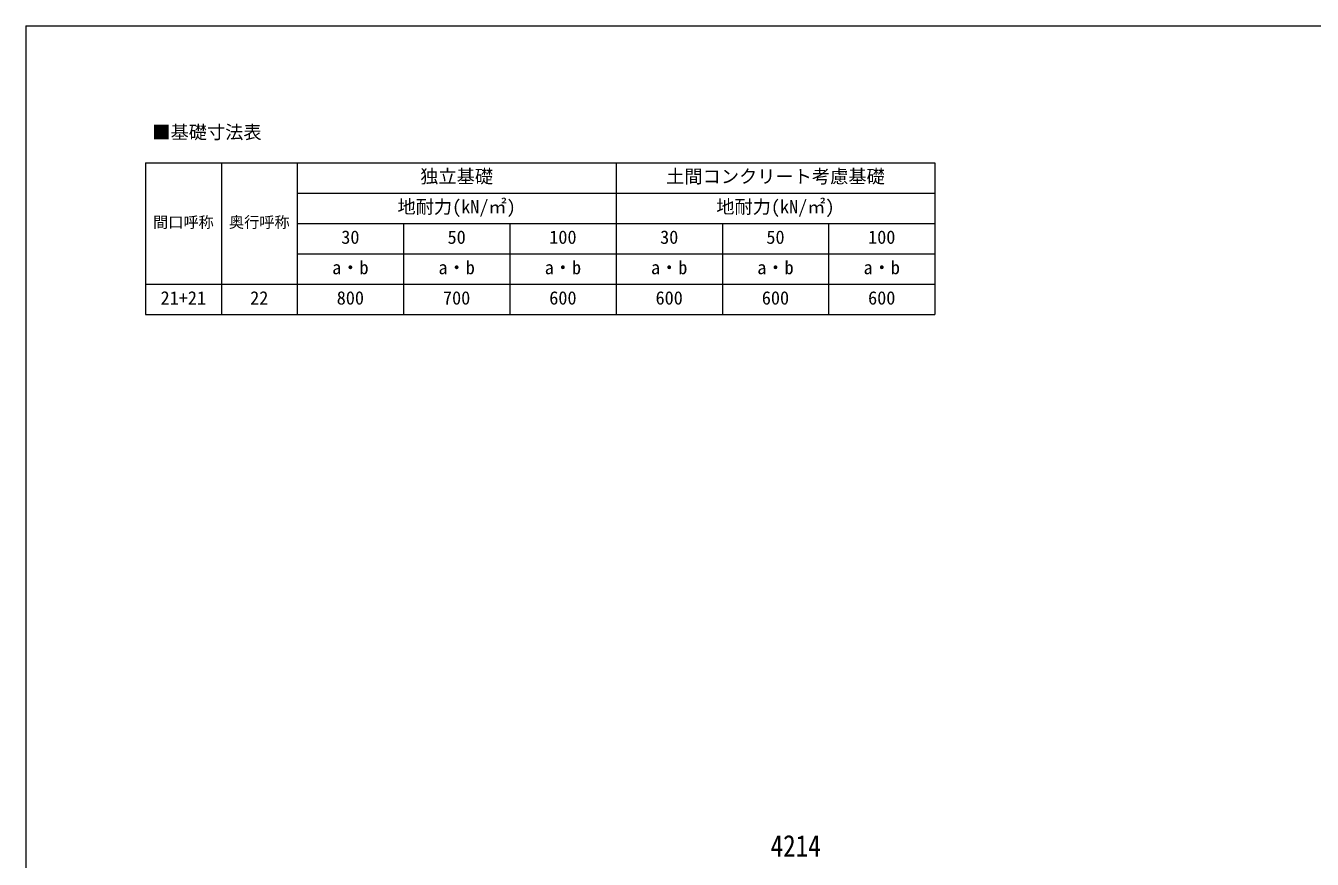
# Model space of a CAD drawing. Units: millimetres on the paper, enlarged 25 times, with parts at other scales. Extents: x -6988 to 7066, y -4877 to 4823.
# Drawn here: x -6988 to 74, y 249 to 4823 of the extents above; entities that cross this region are included whole.
import ezdxf
from ezdxf.enums import TextEntityAlignment as Align

# ---------------------------------------------------------------- set-up
doc = ezdxf.new("R2010")
doc.units = ezdxf.units.MM
doc.header["$LTSCALE"] = 25
for name, color, linetype, lineweight in [('0-A_寸法', 6, 'Continuous', 9), ('1-0_FRAME', 7, 'Continuous', 18), ('F-0_240', 7, 'Continuous', 9)]:
    doc.layers.add(name, color=color, linetype=linetype, lineweight=lineweight)
doc.styles.add('ＭＳ ゴシック', font='')
doc.styles.get('ＭＳ ゴシック').set_extended_font_data('MS Gothic')

msp = doc.modelspace()

# ---------------------------------------------------------------- linework, layer by layer
at = {"layer": '1-0_FRAME'}
for p, q in [((-6330.85, 4070.8), (-6330.85, 3237.47)), ((-6330.85, 4070.8), (-1997.52, 4070.8)), ((-5914.18, 4070.8), (-5914.18, 3237.47)), ((-3747.52, 4070.8), (-3747.52, 3237.47)), ((-5497.52, 3904.13), (-1997.52, 3904.13)), ((-5497.52, 3737.47), (-1997.52, 3737.47)), ((-3164.18, 3737.47), (-3164.18, 3237.47)), ((-5497.52, 3570.8), (-1997.52, 3570.8)), ((-6330.85, 3404.13), (-5497.52, 3404.13)), ((-5497.52, 3404.13), (-1997.52, 3404.13)), ((-6330.85, 3237.47), (-5914.18, 3237.47)), ((-5914.18, 3237.47), (-3747.52, 3237.47)), ((-3747.52, 3237.47), (-2580.85, 3237.47)), ((-2580.85, 3237.47), (-1997.52, 3237.47))]:
    msp.add_line(p, q, dxfattribs=at)
for points in [[(-5497.52, 4070.8), (-5497.52, 3904.13), (-5497.52, 3404.13), (-5497.52, 3237.47)], [(-1997.52, 4070.8), (-1997.52, 3570.8), (-1997.52, 3237.47)], [(-4914.18, 3737.47), (-4914.18, 3570.8), (-4914.18, 3237.47)], [(-4330.85, 3737.47), (-4330.85, 3570.8), (-4330.85, 3237.47)], [(-2580.85, 3737.47), (-2580.85, 3404.13), (-2580.85, 3237.47)]]:
    msp.add_lwpolyline(points, dxfattribs=at)
at = {"layer": 'F-0_240', "color": 5}
for q in [(-6987.88, -4877.21), (6712.12, 4822.79)]:
    msp.add_line((-6987.88, 4822.79), q, dxfattribs=at)

# ---------------------------------------------------------------- texts
at = {"layer": '0-A_寸法', "color": 7, "style": 'ＭＳ ゴシック', "width": 0.85}
msp.add_text('4214', height=119.1, dxfattribs=at).set_placement((-2899.5, 227.64), align=Align.BOTTOM_LEFT)
at = {"layer": '1-0_FRAME', "style": 'ＭＳ ゴシック'}
for s, height, p in [('■基礎寸法表', 73.31, (-6293.1, 4180.33)), ('独立基礎', 73.31, (-4822.52, 3937.47)), ('土間コンクリート考慮基礎', 73.31, (-3472.52, 3937.47)), ('地耐力(kN/㎡)', 73.31, (-4947.52, 3770.8)), ('地耐力(kN/㎡)', 73.31, (-3197.52, 3770.8)), ('間口呼称', 61.09, (-6289.18, 3695.8)), ('奥行呼称', 61.09, (-5872.52, 3695.8)), ('30', 73.31, (-5255.85, 3604.13)), ('50', 73.31, (-4672.52, 3604.13)), ('100', 73.31, (-4114.18, 3604.13)), ('30', 73.31, (-3505.85, 3604.13)), ('50', 73.31, (-2922.52, 3604.13)), ('100', 73.31, (-2364.18, 3604.13)), ('a・b', 73.31, (-5305.85, 3437.47)), ('a・b', 73.31, (-4722.52, 3437.47)), ('a・b', 73.31, (-4139.18, 3437.47)), ('a・b', 73.31, (-3555.85, 3437.47)), ('a・b', 73.31, (-2972.52, 3437.47)), ('a・b', 73.31, (-2389.18, 3437.47)), ('21+21', 73.31, (-6247.52, 3270.8)), ('22', 73.31, (-5755.85, 3270.8)), ('800', 73.31, (-5280.85, 3270.8)), ('700', 73.31, (-4697.52, 3270.8)), ('600', 73.31, (-4114.18, 3270.8)), ('600', 73.31, (-3530.85, 3270.8)), ('600', 73.31, (-2947.52, 3270.8)), ('600', 73.31, (-2364.18, 3270.8))]:
    msp.add_text(s, height=height, dxfattribs=at).set_placement(p, align=Align.BOTTOM_LEFT)

doc.saveas('drawing.dxf')
